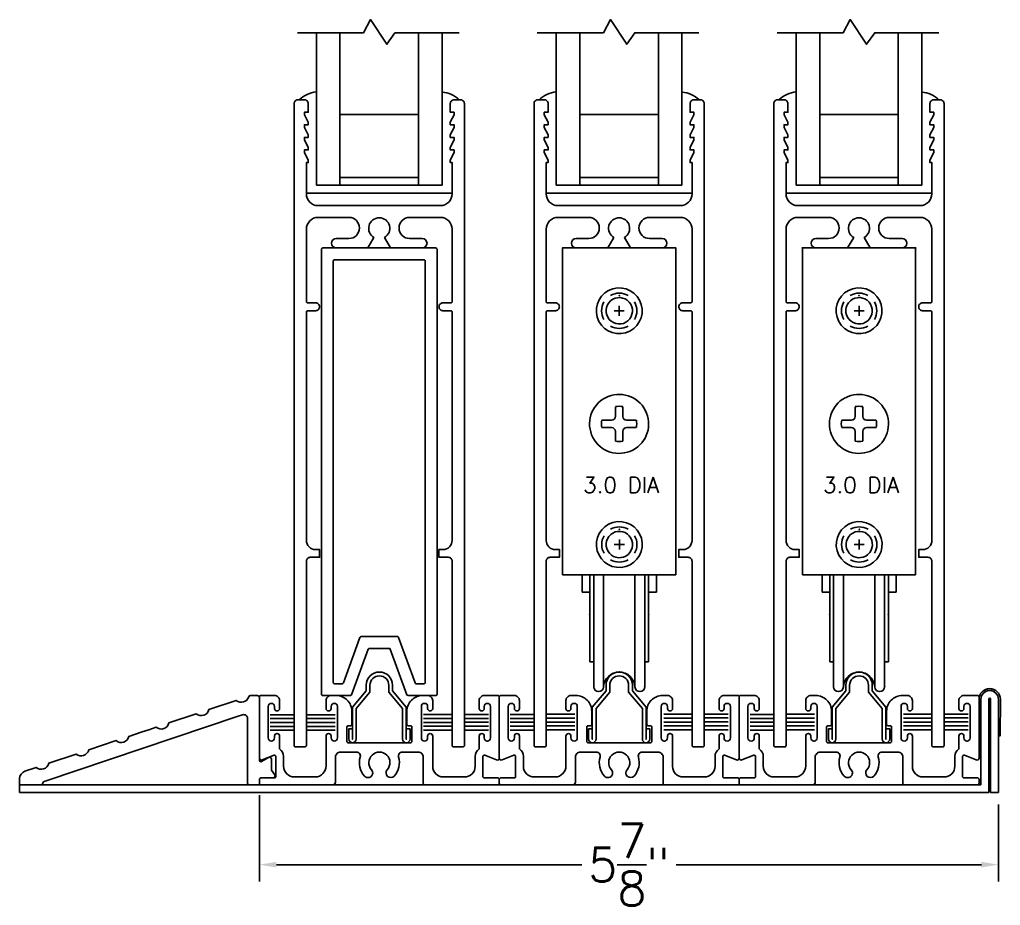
# Model space of a CAD drawing. Extents: x -28 to 139, y -71 to 26.
# Drawn here: x -28.35 to -20.55, y 9.15 to 16.2 of the extents above; entities that cross this region are included whole.
import ezdxf
from ezdxf.enums import TextEntityAlignment as Align

# ---------------------------------------------------------------- set-up
doc = ezdxf.new("R2010")
doc.units = 0
doc.header["$MEASUREMENT"] = 0
doc.layers.get('0').update_dxf_attribs({"linetype": 'CONTINUOUS'})
doc.layers.get('DEFPOINTS').update_dxf_attribs({"color": 1, "linetype": 'CONTINUOUS'})
for name, color, linetype in [('FRAME', 1, 'CONTINUOUS'), ('GLASS-VINYL', 7, 'CONTINUOUS'), ('HEM COVER', 4, 'CONTINUOUS'), ('MISC', 7, 'CONTINUOUS'), ('RISER', 7, 'CONTINUOUS'), ('SASH', 5, 'CONTINUOUS'), ('SEAL', 7, 'CONTINUOUS'), ('SILL-PAN', 7, 'CONTINUOUS')]:
    doc.layers.add(name, color=color, linetype=linetype)
doc.styles.get("Standard").update_dxf_attribs({"font": 'simplex.shx'})
doc.dimstyles.new('FULL SCALE', dxfattribs={"dimscale": 0.75, "dimtxt": 0.18, "dimasz": 0.18, "dimexe": 0.18, "dimexo": 0.125, "dimgap": 0.09, "dimtad": 0, "dimtih": 1, "dimtoh": 1, "dimdec": 4, "dimzin": 0, "dimdsep": 46, "dimlunit": 4, "dimtxsty": 'Standard', "dimcen": 0.09, "dimadec": 0, "dimazin": 0, "dimtfac": 1, "dimtdec": 4, "dimtofl": 0, "dimtmove": 0, "dimatfit": 3, "dimfxl": 0, "dimtolj": 1, "dimtzin": 0, "dimarcsym": 0})

# ---------------------------------------------------------------- blocks, each defined once
blk = doc.blocks.new('3027 MAMMOTH B-RAIL')
at = {"color": 0}
blk.add_lwpolyline([(0.475, -0.624, 0.414214), (0.506, -0.655), (0.57, -0.655, -0.414214), (0.58, -0.665), (0.58, -2.484, -0.414214), (0.508, -2.556), (0.475, -2.556), (0.475, -2.618), (0.549, -2.618, -0.414214), (0.58, -2.649), (0.58, -4.116, 0.414214), (0.59, -4.126), (0.667, -4.126, 0.414214), (0.677, -4.116), (0.677, 0.993, 0.414214), (0.646, 1.024), (0.596, 1.024, 0.414214), (0.565, 0.993), (0.565, 0.924), (0.595, 0.924), (0.595, 0.904), (0.565, 0.844), (0.565, 0.824), (0.595, 0.824), (0.595, 0.804), (0.565, 0.744), (0.565, 0.724), (0.595, 0.724), (0.595, 0.704), (0.565, 0.644), (0.565, 0.624), (0.595, 0.624), (0.595, 0.604), (0.565, 0.544), (0.565, 0.524), (0.58, 0.524), (0.58, 0.275, -0.414214), (0.486, 0.181), (-0.486, 0.181, -0.414214), (-0.58, 0.275), (-0.58, 0.524), (-0.565, 0.524), (-0.565, 0.544), (-0.595, 0.604), (-0.595, 0.624), (-0.565, 0.624), (-0.565, 0.644), (-0.595, 0.704), (-0.595, 0.724), (-0.565, 0.724), (-0.565, 0.744), (-0.595, 0.804), (-0.595, 0.824), (-0.565, 0.824), (-0.565, 0.844), (-0.595, 0.904), (-0.595, 0.924), (-0.565, 0.924), (-0.565, 0.993, 0.414214), (-0.596, 1.024), (-0.646, 1.024, 0.414214), (-0.677, 0.993), (-0.677, -4.116, 0.414214), (-0.667, -4.126), (-0.59, -4.126, 0.414214), (-0.58, -4.116), (-0.58, -2.649, -0.414214), (-0.549, -2.618), (-0.475, -2.618), (-0.475, -2.556), (-0.508, -2.556, -0.414214), (-0.58, -2.484), (-0.58, -0.665, -0.414214), (-0.57, -0.655), (-0.506, -0.655, 0.414214), (-0.475, -0.624, 0.414214), (-0.506, -0.593), (-0.57, -0.593, -0.414214), (-0.58, -0.583), (-0.58, -0.007, -0.414214), (-0.486, 0.087), (-0.2415, 0.087, -1), (-0.2415, -0.081), (-0.3425, -0.081, 1), (-0.3425, -0.156), (-0.0901, -0.156), (-0.042, -0.0727, -3.732051), (0.042, -0.0727), (0.0901, -0.156), (0.3425, -0.156, 1), (0.3425, -0.081), (0.2415, -0.081, -1), (0.2415, 0.087), (0.486, 0.087, -0.414214), (0.58, -0.007), (0.58, -0.583, -0.414214), (0.57, -0.593), (0.506, -0.593, 0.414214)], format="xyb", close=True, dxfattribs=at)
blk = doc.blocks.new('FW1020 STD SILL')
blk.add_lwpolyline([(0.075, 0.457, 1), (-0.075, 0.457), (-0.075, 0.4023), (-0.184, 0.2724), (-0.184, 0.03, -1), (-0.244, 0.03), (-0.244, 0.109), (-0.2141, 0.109), (-0.214, 0.027), (-0.214, 0.2833), (-0.105, 0.4132), (-0.105, 0.457, -1), (0.105, 0.457), (0.105, 0.4132), (0.214, 0.2833), (0.214, 0.027), (0.2141, 0.109), (0.244, 0.109), (0.244, 0.03, -1), (0.184, 0.03), (0.184, 0.2724), (0.075, 0.4023)], format="xyb", close=True)
blk = doc.blocks.new('Roller Assy 3p0 Dia - Side(EX)')
at = {"color": 7}
for p, q in [((-0.45, 0), (-0.45, -2.6)), ((0.45, 0), (-0.45, 0)), ((0.45, -2.6), (0.45, 0)), ((-0.03, -1.263), (-0.03, -1.34)), ((0.03, -1.34), (0.03, -1.263)), ((-0.06, -1.37), (-0.137, -1.37)), ((0.137, -1.37), (0.06, -1.37)), ((-0.137, -1.43), (-0.06, -1.43)), ((-0.03, -1.46), (-0.03, -1.537)), ((0.03, -1.537), (0.03, -1.46)), ((0.06, -1.43), (0.137, -1.43)), ((-0.45, -2.6), (0.45, -2.6)), ((-0.2932, -2.7403), (-0.2932, -2.6)), ((0.297, -2.7403), (0.297, -2.6)), ((-0.2312, -2.7403), (-0.2932, -2.7403)), ((0.235, -2.7403), (0.297, -2.7403))]:
    blk.add_line(p, q, dxfattribs=at)
at = {"linetype": 'Continuous'}
for p, q in [((0.001, -0.54), (0.001, -0.46)), ((-0.039, -0.5), (0.041, -0.5)), ((0.0019, -2.4), (0.0019, -2.32)), ((-0.0381, -2.36), (0.0419, -2.36))]:
    blk.add_line(p, q, dxfattribs=at)
for p, q in [((-0.233, -3.2938), (-0.233, -2.6)), ((-0.202, -2.6), (-0.202, -3.4919)), ((-0.1239, -2.6), (-0.1239, -3.4938)), ((0.1258, -2.6), (0.1258, -3.4938)), ((0.204, -3.4919), (0.204, -2.6)), ((0.235, -3.2938), (0.235, -2.6)), ((-0.202, -3.2938), (-0.233, -3.2938)), ((0.204, -3.2938), (0.235, -3.2938))]:
    blk.add_line(p, q)
at = {"color": 7}
for centre, radius, start, end in [((0.001, -0.5), 0.1825, 106.169, 106.13779), ((0.001, -0.5), 0.105, 131.02314, 130.98281), ((0, -1.4), 0.235, 117.4668, 117.43088), ((0, -1.4), 0.1403, 77.65052, 102.34948), ((0, -1.4), 0.1403, 167.65052, 192.34948), ((-0.06, -1.34), 0.03, 270, 0), ((0.06, -1.34), 0.03, 180, 270), ((0, -1.4), 0.1403, 347.65052, 12.34948), ((-0.06, -1.46), 0.03, 0, 90), ((0.06, -1.46), 0.03, 90, 180), ((0, -1.4), 0.1403, 257.65052, 282.34948), ((0.0019, -2.36), 0.1825, 106.169, 106.13779), ((0.0019, -2.36), 0.105, 131.02314, 130.98281)]:
    blk.add_arc(centre, radius, start, end, dxfattribs=at)
at = {"color": 7, "linetype": 'Continuous'}
for centre, start, end in [((0.001, -0.5), 60, 120), ((0.001, -0.5), 150, 210), ((0.001, -0.5), 330, 30), ((0.001, -0.5), 240, 300), ((0.0019, -2.36), 60, 120), ((0.0019, -2.36), 150, 210), ((0.0019, -2.36), 330, 30), ((0.0019, -2.36), 240, 300)]:
    blk.add_arc(centre, 0.1403, start, end, dxfattribs=at)
for centre, radius, start, end in [((0.001, -3.5), 0.125, 2.82928, 177.17072), ((-0.1629, -3.4919), 0.0391, 180, 357.17072), ((0.1649, -3.4919), 0.0391, 182.82928, 0)]:
    blk.add_arc(centre, radius, start, end)
at = {"color": 7, "linetype": 'ByBlock'}
for p in [(-0.45, 0), (0.45, 0), (0.001, -0.38), (0.0019, -2.24)]:
    blk.add_point(p, dxfattribs=at)
at = {"color": 0, "linetype": 'ByBlock'}
for p in [(-0.45, 0), (-0.45, 0), (0.45, 0), (0.45, 0), (-0.233, -2.9152), (0.235, -2.9152), (0.001, -3.375), (-0.1239, -3.4938), (0.204, -3.4919)]:
    blk.add_point(p, dxfattribs=at)
blk.add_text('3.0 DIA', height=0.125).set_placement((0.0172, -1.9487), align=Align.CENTER)
blk = doc.blocks.new('3762 Mammoth Setting Block')
for points in [[(0.0785, -3.187, -0.315299), (0.0879, -3.1936), (0.2196, -3.5554, 0.315299), (0.229, -3.562), (0.45, -3.562, 0.414214), (0.46, -3.552), (0.46, -0.01, 0.414214), (0.45, 0), (-0.45, 0, 0.414214), (-0.46, -0.01), (-0.46, -3.552, 0.414214), (-0.45, -3.562), (-0.229, -3.562, 0.315299), (-0.2196, -3.5554), (-0.0879, -3.1936, -0.315299), (-0.0785, -3.187)], [(0.1443, -3.093, -0.315299), (0.1537, -3.0996), (0.2854, -3.4614, 0.315299), (0.2948, -3.468), (0.356, -3.468, 0.414214), (0.366, -3.458), (0.366, -0.104, 0.414214), (0.356, -0.094), (-0.356, -0.094, 0.414214), (-0.366, -0.104), (-0.366, -3.458, 0.414214), (-0.356, -3.468), (-0.2948, -3.468, 0.315299), (-0.2854, -3.4614), (-0.1537, -3.0996, -0.315299), (-0.1443, -3.093)]]:
    blk.add_lwpolyline(points, format="xyb", close=True)
blk = doc.blocks.new('3741 SINGLE TRACK SILL')
blk.add_lwpolyline([(0.5181, 0), (0.364, 0, -0.414214), (0.354, 0.01), (0.354, 0.22, 0.414214), (0.314, 0.26), (0.2548, 0.26), (0.1875, 0.26, 0.499657), (0.1577, 0.2204, -0.259642), (0.1231, 0.0696, -1), (0.0674, 0.1198, 2.247229), (-0.0574, 0.1198, -1), (-0.1131, 0.0696, -0.259642), (-0.1477, 0.2204, 0.499657), (-0.1775, 0.26), (-0.2537, 0.26), (-0.304, 0.26, 0.414214), (-0.344, 0.22), (-0.344, 0.02, -0.414214), (-0.364, 0), (-0.5133, 0), (-0.5839, 0), (-0.939, 0, -0.414214), (-0.949, 0.01), (-0.949, 0.044, -0.414214), (-0.939, 0.054), (-0.829, 0.054, 0.414214), (-0.819, 0.064), (-0.819, 0.2254, 0.528549), (-0.8327, 0.2347), (-0.9272, 0.1976, -0.528549), (-0.949, 0.2125), (-0.949, 0.302), (-0.949, 0.7, -0.414214), (-0.939, 0.71), (-0.829, 0.71, -0.414214), (-0.789, 0.67), (-0.789, 0.6075, -0.414214), (-0.8085, 0.588), (-0.8095, 0.588, -0.414214), (-0.829, 0.6075), (-0.829, 0.6235, 0.414214), (-0.8535, 0.648), (-0.8545, 0.648, 0.414214), (-0.879, 0.6235), (-0.879, 0.3725, 0.414214), (-0.8545, 0.348), (-0.8535, 0.348, 0.414214), (-0.829, 0.3725), (-0.829, 0.3885, -0.414214), (-0.8095, 0.408), (-0.809, 0.408, -0.414214), (-0.789, 0.388), (-0.789, 0.2852, -0.250492), (-0.757, 0.2254), (-0.757, 0.147, 0.414214), (-0.672, 0.062), (-0.5802, 0.062), (-0.504, 0.062, 0.406851), (-0.419, 0.15), (-0.419, 0.334), (-0.419, 0.388, -0.414214), (-0.399, 0.408), (-0.3985, 0.408, -0.414214), (-0.379, 0.3885), (-0.379, 0.3725, 0.414214), (-0.3545, 0.348), (-0.3535, 0.348, 0.414214), (-0.329, 0.3725), (-0.329, 0.6235, 0.414214), (-0.3535, 0.648), (-0.3545, 0.648, 0.414214), (-0.379, 0.6235), (-0.379, 0.6075, -0.414214), (-0.3985, 0.588), (-0.3995, 0.588, -0.414214), (-0.419, 0.6075), (-0.419, 0.67, -0.414214), (-0.379, 0.71), (-0.3562, 0.71), (-0.339, 0.71, -0.414214), (-0.214, 0.585), (-0.214, 0.48, -0.414214), (-0.224, 0.47), (-0.244, 0.47, 0.414214), (-0.254, 0.46), (-0.254, 0.345, 0.414214), (-0.244, 0.335), (0.254, 0.335, 0.414214), (0.264, 0.345), (0.264, 0.46, 0.414214), (0.254, 0.47), (0.234, 0.47, -0.414214), (0.224, 0.48), (0.224, 0.585, -0.414214), (0.349, 0.71), (0.3562, 0.71), (0.389, 0.71, -0.414214), (0.429, 0.67), (0.429, 0.6075, -0.414214), (0.4095, 0.588), (0.4085, 0.588, -0.414214), (0.389, 0.6075), (0.389, 0.6235, 0.414214), (0.3645, 0.648), (0.3635, 0.648, 0.414214), (0.339, 0.6235), (0.339, 0.3725, 0.414214), (0.3635, 0.348), (0.3645, 0.348, 0.414214), (0.389, 0.3725), (0.389, 0.3885, -0.414214), (0.4085, 0.408), (0.409, 0.408, -0.414214), (0.429, 0.388), (0.429, 0.334), (0.429, 0.147, 0.414214), (0.514, 0.062), (0.5837, 0.062), (0.682, 0.062, 0.414214), (0.767, 0.147), (0.767, 0.2254, -0.250492), (0.799, 0.2852), (0.799, 0.388, -0.414214), (0.819, 0.408), (0.8195, 0.408, -0.414214), (0.839, 0.3885), (0.839, 0.3725, 0.414214), (0.8635, 0.348), (0.8645, 0.348, 0.414214), (0.889, 0.3725), (0.889, 0.6235, 0.414214), (0.8645, 0.648), (0.8635, 0.648, 0.414214), (0.839, 0.6235), (0.839, 0.6075, -0.414214), (0.8195, 0.588), (0.8185, 0.588, -0.414214), (0.799, 0.6075), (0.799, 0.67, -0.414214), (0.839, 0.71), (0.949, 0.71, -0.414214), (0.959, 0.7), (0.959, 0.302), (0.959, 0.2125, -0.528549), (0.9372, 0.1976), (0.8427, 0.2347, 0.528549), (0.829, 0.2254), (0.829, 0.064, 0.414214), (0.839, 0.054), (0.949, 0.054, -0.414214), (0.959, 0.044), (0.959, 0.01, -0.414214), (0.949, 0), (0.6145, 0)], format="xyb", close=True)
blk = doc.blocks.new('3752 RISER')
at = {"color": 1}
blk.add_lwpolyline([(0.1219, -0.3642), (0.095, -0.3277), (0.095, -0.2405, 0.57735), (0.071, -0.2267), (0.015, -0.259, -0.57735), (0, -0.2503), (0, 0.2503, 0.414214), (-0.016, 0.2663), (-0.0701, 0.2663, 0.321849), (-0.0853, 0.2555, -0.530341), (-0.1842, 0.228), (-0.4021, 0.155, -0.564933), (-0.5028, 0.1212), (-0.7207, 0.0482, -0.564933), (-0.8214, 0.0144), (-0.8799, -0.0052), (-0.9325, -0.0228), (-1.0393, -0.0586, -0.564933), (-1.14, -0.0924), (-1.3578, -0.1654, -0.564933), (-1.4585, -0.1992), (-1.6764, -0.2722, -0.564933), (-1.7771, -0.306), (-1.8657, -0.3357, 0.322343), (-1.908, -0.3945), (-1.908, -0.4437), (-1.7271, -0.4437, -0.324941), (-1.706, -0.414), (-0.1698, 0.101), (-0.1349, 0.1128, -0.512467), (-0.094, 0.0834), (-0.094, -0.3858), (-0.094, -0.4337, 0.414214), (-0.084, -0.4437), (-0.01, -0.4437, 0.414214), (0, -0.4337), (0, -0.3997, -0.414214), (0.01, -0.3897), (0.109, -0.3897, 0.614986)], format="xyb", close=True, dxfattribs=at)
blk = doc.blocks.new('*D77')
at = {"layer": 'DEFPOINTS', "color": 0}
for p in [(-26.4464, 10.1214), (-20.5678, 10.0494), (-26.4464, 9.4755)]:
    blk.add_point(p, dxfattribs=at)
at = {"layer": 'MISC', "color": 0, "lineweight": -2}
for p, q in [((-26.4464, 10.0277), (-26.4464, 9.3405)), ((-20.5678, 9.9557), (-20.5678, 9.3405)), ((-26.3114, 9.4755), (-23.8832, 9.4755)), ((-20.7028, 9.4755), (-23.131, 9.4755))]:
    blk.add_line(p, q, dxfattribs=at)
at = {"layer": 'MISC', "color": 0}
for points in [[(-26.3114, 9.498), (-26.3114, 9.453), (-26.4464, 9.4755)], [(-20.7028, 9.498), (-20.7028, 9.453), (-20.5678, 9.4755)]]:
    blk.add_solid(points, dxfattribs=at)
at = {"layer": 'MISC', "color": 0, "insert": (-23.5071, 9.4755), "char_height": 0.27, "attachment_point": 5}
blk.add_mtext('\\A1;5{\\H1.000000x;\\S7/8;}"', dxfattribs=at)

msp = doc.modelspace()

# ---------------------------------------------------------------- linework, layer by layer
at = {"layer": 'GLASS-VINYL'}
for p, q in [((-25.99342, 16.09648), (-25.99342, 14.88257)), ((-25.80592, 16.09648), (-25.80592, 14.88257)), ((-25.18092, 16.09648), (-25.18092, 14.88257)), ((-24.99342, 16.09648), (-24.99342, 14.88257)), ((-24.08542, 16.09648), (-24.08542, 14.88257)), ((-23.89792, 16.09648), (-23.89792, 14.88257)), ((-23.27292, 16.09648), (-23.27292, 14.88257)), ((-23.08542, 16.09648), (-23.08542, 14.88257)), ((-22.17742, 16.09648), (-22.17742, 14.88257)), ((-21.98992, 16.09648), (-21.98992, 14.88257)), ((-21.36492, 16.09648), (-21.36492, 14.88257)), ((-21.17742, 16.09648), (-21.17742, 14.88257)), ((-25.18092, 15.44557), (-25.80592, 15.44557)), ((-23.27292, 15.44557), (-23.89792, 15.44557)), ((-21.36492, 15.44557), (-21.98992, 15.44557)), ((-25.18092, 14.94457), (-25.80592, 14.94457)), ((-23.27292, 14.94457), (-23.89792, 14.94457)), ((-21.36492, 14.94457), (-21.98992, 14.94457)), ((-24.99342, 14.88257), (-25.99342, 14.88257)), ((-23.08542, 14.88257), (-24.08542, 14.88257)), ((-21.17742, 14.88257), (-22.17742, 14.88257)), ((-24.91338, 14.82057), (-26.07338, 14.82057)), ((-23.00538, 14.82057), (-24.16538, 14.82057)), ((-21.09738, 14.82057), (-22.25738, 14.82057))]:
    msp.add_line(p, q, dxfattribs=at)
for points in [[(-24.85803, 16.09648), (-25.36838, 16.09648), (-25.43206, 16.00422), (-25.56257, 16.20075), (-25.61838, 16.09648), (-26.1449, 16.09648)], [(-22.95003, 16.09648), (-23.46038, 16.09648), (-23.52406, 16.00422), (-23.65457, 16.20075), (-23.71038, 16.09648), (-24.2369, 16.09648)], [(-21.04203, 16.09648), (-21.55238, 16.09648), (-21.61606, 16.00422), (-21.74657, 16.20075), (-21.80238, 16.09648), (-22.3289, 16.09648)]]:
    msp.add_lwpolyline(points, dxfattribs=at)
for centre, start, end in [((-25.97507, 15.40744), 94.817743, 135.064373), ((-25.00973, 15.40534), 45.747358, 85.719245), ((-24.06707, 15.40744), 94.817743, 135.064373), ((-23.10173, 15.40534), 45.747358, 85.719245), ((-22.15907, 15.40744), 94.817743, 135.064373), ((-21.19373, 15.40534), 45.747358, 85.719245)]:
    msp.add_arc(centre, 0.2185, start, end, dxfattribs=at)
at = {"layer": 'HEM COVER'}
msp.add_lwpolyline([(-20.72232, 10.7919), (-20.72182, 10.5019), (-20.70682, 10.5019), (-20.70732, 10.7919, -1), (-20.56732, 10.7919), (-20.56782, 10.5019), (-20.55282, 10.5019), (-20.55232, 10.7919, 1)], format="xyb", close=True, dxfattribs=at)
at = {"layer": 'SEAL'}
for p, q in [((-26.36188, 10.66911), (-26.17214, 10.66911)), ((-26.36188, 10.63811), (-26.17214, 10.63811)), ((-25.84456, 10.66911), (-26.07542, 10.66911)), ((-25.84456, 10.63811), (-26.07542, 10.63811)), ((-25.14027, 10.66973), (-24.90942, 10.66973)), ((-25.14027, 10.63873), (-24.90942, 10.63873)), ((-24.62568, 10.67068), (-24.81542, 10.67068)), ((-24.62568, 10.63968), (-24.81542, 10.63968)), ((-24.45116, 10.67068), (-24.26142, 10.67068)), ((-24.45116, 10.63968), (-24.26142, 10.63968)), ((-23.93781, 10.67286), (-24.16742, 10.67286)), ((-23.93781, 10.64186), (-24.16742, 10.64186)), ((-23.93781, 10.61086), (-24.16742, 10.61086)), ((-23.23093, 10.67286), (-23.00142, 10.67286)), ((-23.23093, 10.64186), (-23.00142, 10.64186)), ((-23.23093, 10.61086), (-23.00142, 10.61086)), ((-22.71768, 10.67381), (-22.90742, 10.67381)), ((-22.71768, 10.64281), (-22.90742, 10.64281)), ((-22.71768, 10.61181), (-22.90742, 10.61181)), ((-22.54316, 10.67068), (-22.35342, 10.67068)), ((-22.54316, 10.63968), (-22.35342, 10.63968)), ((-22.02981, 10.67286), (-22.25942, 10.67286)), ((-22.02981, 10.64186), (-22.25942, 10.64186)), ((-22.02981, 10.61086), (-22.25942, 10.61086)), ((-21.32293, 10.67286), (-21.09342, 10.67286)), ((-21.32293, 10.64186), (-21.09342, 10.64186)), ((-21.32293, 10.61086), (-21.09342, 10.61086)), ((-20.80968, 10.67381), (-20.99942, 10.67381)), ((-20.80968, 10.64281), (-20.99942, 10.64281)), ((-20.80968, 10.61181), (-20.99942, 10.61181)), ((-26.36188, 10.60711), (-26.17214, 10.60711)), ((-26.36188, 10.57611), (-26.17214, 10.57611)), ((-26.36188, 10.54511), (-26.17214, 10.54511)), ((-25.84456, 10.60711), (-26.07542, 10.60711)), ((-25.84456, 10.57611), (-26.07542, 10.57611)), ((-25.84456, 10.54511), (-26.07542, 10.54511)), ((-25.14027, 10.60773), (-24.90942, 10.60773)), ((-25.14027, 10.57673), (-24.90942, 10.57673)), ((-25.14027, 10.54573), (-24.90942, 10.54573)), ((-24.62568, 10.60868), (-24.81542, 10.60868)), ((-24.62568, 10.57768), (-24.81542, 10.57768)), ((-24.62568, 10.54668), (-24.81542, 10.54668)), ((-24.45116, 10.60868), (-24.26142, 10.60868)), ((-24.45116, 10.57768), (-24.26142, 10.57768)), ((-24.45116, 10.54668), (-24.26142, 10.54668)), ((-23.93781, 10.57986), (-24.16742, 10.57986)), ((-23.93781, 10.54886), (-24.16742, 10.54886)), ((-23.23093, 10.57986), (-23.00142, 10.57986)), ((-23.23093, 10.54886), (-23.00142, 10.54886)), ((-22.71768, 10.58081), (-22.90742, 10.58081)), ((-22.71768, 10.54981), (-22.90742, 10.54981)), ((-22.54316, 10.60868), (-22.35342, 10.60868)), ((-22.54316, 10.57768), (-22.35342, 10.57768)), ((-22.54316, 10.54668), (-22.35342, 10.54668)), ((-22.02981, 10.57986), (-22.25942, 10.57986)), ((-22.02981, 10.54886), (-22.25942, 10.54886)), ((-21.32293, 10.57986), (-21.09342, 10.57986)), ((-21.32293, 10.54886), (-21.09342, 10.54886)), ((-20.80968, 10.58081), (-20.99942, 10.58081)), ((-20.80968, 10.54981), (-20.99942, 10.54981))]:
    msp.add_line(p, q, dxfattribs=at)
at = {"layer": 'SILL-PAN'}
for p, q in [((-20.70682, 10.1114), (-20.70682, 10.7919)), ((-20.64482, 10.7919), (-20.64482, 10.0494)), ((-20.62982, 10.0494), (-20.62982, 10.7919)), ((-20.56782, 10.7919), (-20.56782, 10.0494)), ((-28.35442, 10.1114), (-20.70682, 10.1114)), ((-28.35442, 10.0494), (-28.35442, 10.1114)), ((-20.64482, 10.0494), (-28.35442, 10.0494)), ((-20.56782, 10.0494), (-20.62982, 10.0494))]:
    msp.add_line(p, q, dxfattribs=at)
for radius in [0.0695, 0.0695, 0.0075, 0.0075]:
    msp.add_arc((-20.63732, 10.7919), radius, 0, 180, dxfattribs=at)

# ---------------------------------------------------------------- block references
for name, p in [('3762 Mammoth Setting Block', (-25.49338, 14.3834)), ('Roller Assy 3p0 Dia - Side(EX)', (-23.58538, 14.3834)), ('Roller Assy 3p0 Dia - Side(EX)', (-21.67738, 14.3834)), ('FW1020 STD SILL', (-25.49242, 10.4464)), ('FW1020 STD SILL', (-23.58442, 10.4464)), ('FW1020 STD SILL', (-21.67642, 10.4464))]:
    msp.add_blockref(name, p)
at = {"layer": 'FRAME'}
for p in [(-25.49742, 10.1114), (-23.58942, 10.1114), (-21.68142, 10.1114)]:
    msp.add_blockref('3741 SINGLE TRACK SILL', p, dxfattribs=at)
at = {"layer": 'RISER'}
msp.add_blockref('3752 RISER', (-26.44642, 10.55506), dxfattribs=at)
at = {"layer": 'SASH'}
for p in [(-25.49338, 14.5394), (-23.58538, 14.5394), (-21.67738, 14.5394)]:
    msp.add_blockref('3027 MAMMOTH B-RAIL', p, dxfattribs=at)

# ---------------------------------------------------------------- dimensions: what is measured, and where the dimension line sits
at = {"layer": 'MISC'}
dim = msp.add_linear_dim(base=(-26.44642, 9.47546), p1=(-20.56782, 10.0494), p2=(-26.44642, 10.1214), dimstyle='FULL SCALE', override={"dimtxt": 0.36}, dxfattribs=at)
dim.commit()
dim.dimension.update_dxf_attribs({"geometry": '*D77', "text_midpoint": (-23.50712, 9.47546)})

doc.saveas('drawing.dxf')
